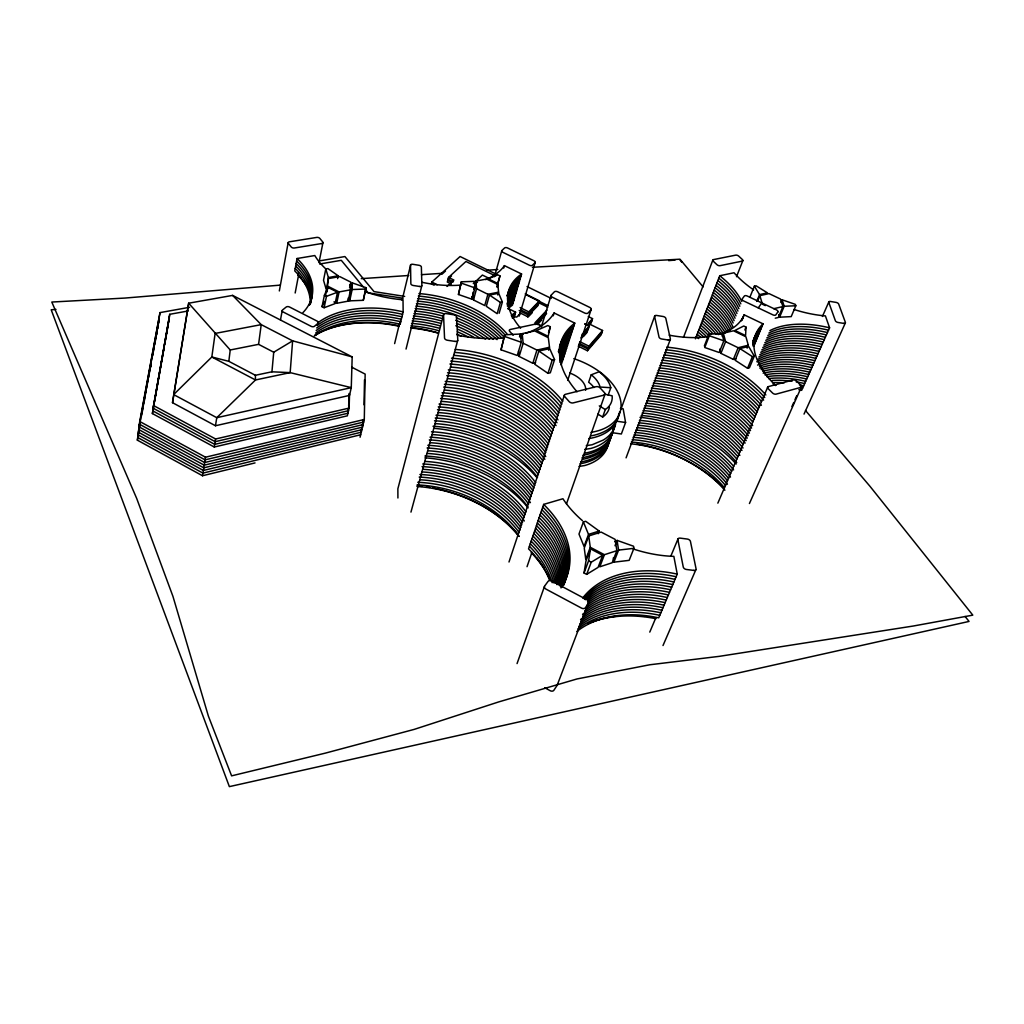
<?xml version="1.0" encoding="UTF-8"?>
<svg xmlns="http://www.w3.org/2000/svg" width="1024" height="1024" viewBox="0 0 1024 1024"><rect width="100%" height="100%" fill="white"/><g stroke="black" fill="none" stroke-linecap="round" stroke-linejoin="round"><path stroke-width="1.5" d="M364.019 404.813L364.506 379.763M360.077 437.248L364.288 419.482L365.158 374.106L351.654 367.13M361.344 429.069L361.28 432.205L203.366 470.477L138.035 434.867M362.534 424L362.47 427.136L204.211 465.19L138.714 429.53L140.736 418.624M363.174 419.891L363.072 424.589L204.646 462.541L139.046 426.854L160.026 312.602L189.581 307.302M365.824 289.05L365.85 287.629L352.358 282.918L349.926 294.221L349.709 300.838L363.302 300.326L365.824 289.05L352.154 289.523L349.709 300.838M363.302 300.326L365.85 287.629M352.179 356.902L351.27 387.648L349.504 395.405L215.462 425.754L172.506 402.688L188.672 303.206L232.614 295.398L352.179 356.902L292.621 340.851L261.222 324.634L232.614 295.398M348.672 405.99L349.069 393.485M352.154 289.523L352.358 282.918M188.211 310.963L169.715 314.304L152.384 413.568L214.285 447.014L347.354 415.821L349.12 408.09L349.555 394.035M333.926 301.888L336.704 303.296L348.122 301.146L350.566 289.818L350.81 282.15L339.75 276.582L328.333 278.618L326.771 291.968M348.096 408.563L347.942 413.248L214.72 444.352L152.742 410.88L169.011 319.552M348.122 301.146L348.224 298.061M325.76 294.579L328.384 277.542L325.811 268.941L327.923 268.582L338.202 275.802L337.613 278.63M746.022 327.104L745.574 335.59L734.899 330.458L743.731 326.003L746.022 327.104L744.845 329.997M271.936 371.802L290.163 372.621L351.27 387.648L216.781 417.69L173.645 394.586L211.827 356.992L228.813 361.318L255.373 375.283L271.936 371.802L273.728 352.218L292.621 340.851L290.163 372.621L255.501 379.968L216.781 417.69L215.462 425.754M255.04 462.912L202.509 475.75L137.37 440.166L139.725 421.491L160.026 312.602M228.813 361.318L230.234 349.978L188.672 303.206L172.506 402.688M158.682 322.982L159.014 320.397L151.475 360.934M168.666 322.163L169.715 314.304M273.728 352.218L258.586 344.346L261.222 324.634L215.117 333.44L211.827 356.992L255.501 379.968L255.373 375.283M584.038 572.992L588.582 560.819L590.49 548.864L602.675 555.264L598.067 567.386L586.662 574.374L584.038 572.992L585.971 561.011L590.49 548.864M202.509 475.75L205.504 457.203L364.288 419.482M214.285 447.014L215.603 438.989L349.12 408.09M169.357 316.928L153.088 408.192L215.168 441.677L348.531 410.675M152.384 413.568L154.048 404.275M154.598 401.165L164.25 346.957M164.8 343.859L168.384 323.712M279.334 290.944L288.154 242.752M141.325 415.501L142.771 407.706M143.347 404.582L146.829 385.882M147.418 382.758L148.864 374.963M149.44 371.853L150.899 364.058M139.827 424.397L138.381 432.205L203.789 467.84L361.869 429.683M141.274 416.602L141.862 413.478M143.309 405.683L143.885 402.56M145.344 394.752L145.92 391.642M146.496 388.518L147.955 380.71M148.531 377.587L149.978 369.792M150.566 366.669L151.142 363.546M152.589 355.75L154.048 347.942M154.624 344.832L156.07 337.024M156.659 333.901L157.235 330.79M139.776 425.498L137.702 437.517L202.944 473.114L360.678 434.739M142.387 411.443L142.976 408.32M144.422 400.512L144.998 397.389M150.515 367.718L151.104 364.595M156.608 334.938L157.197 331.814M157.773 328.691L158.349 325.568M137.37 440.166L138.829 432.346M280.486 319.872L282.214 310.618M326.298 269.35A83.11 46.093 13.4 0 1 314.803 255.539L297.101 258.509L294.758 270.938A89.523 52.16 9.2 0 1 310.195 304.282M306.79 286.31A96.41 56.41 9 0 0 297.907 275.149L298.381 272.691M295.168 292.992L298.586 275.034L297.907 275.149M318.989 262.618L322.97 242.586M325.811 268.941L323.52 280.256L326.067 288.883M322.048 306.688L324.39 295.27L327.885 287.36L337.498 292.224L335.104 303.59L324.122 307.738L322.048 306.688L324.378 301.389M327.002 291.622L327.885 287.36M324.122 307.738L326.477 296.32L337.498 292.224M336.704 303.296L339.098 291.93L350.566 289.818M349.594 287.795L350.515 283.558M550.323 326.758L548.147 336.346L536.448 330.547L547.814 325.53L550.323 326.758L548.493 332.557M402.074 300.275L410.611 264.934M394.624 343.603L398.95 325.773A100.787 62.605 13.5 0 0 315.226 334.822M314.304 335.834A97.523 60.506 13.5 0 1 398.95 326.246L400.128 321.37L400.154 324.186A90.547 55.872 13.5 0 0 315.162 335.539M400.154 324.186L403.149 311.872L403.021 299.763A83.11 46.093 13.4 0 1 366.438 292.134M406.042 349.069L421.786 285.786M496.806 274.496L460.096 256.512L431.808 282.074L431.36 283.814L434.061 285.158M494.464 275.469L465.933 261.478L448.525 277.402L447.309 282.061L451.354 284.058M443.622 314.458L397.952 488.461A2.611 1.754 14.2 0 0 397.862 488.909L397.914 497.997M461.363 281.792L458.445 294.49L471.898 299.174L474.982 287.91L474.522 281.357L461.363 281.792L458.445 294.49M410.957 512.115L457.702 340.506M473.715 289.498L476.019 281.062L486.669 279.04L497.894 284.557L498.573 292.186L497.779 294.989M498.573 292.186L487.898 294.285L484.736 305.536L473.472 299.955L476.557 288.691L476.019 281.062M494.451 276.685L501.76 250.726M489.485 295.066L486.31 306.317L497.152 313.69L500.39 302.438L502.374 302.042L498.675 293.248L489.485 295.066L500.39 302.438M499.968 275.891L497.805 283.507L488.154 278.758L497.907 274.88L499.968 275.891L497.011 286.298M497.101 287.36L497.894 284.557M503.731 268.058L504.422 265.626L521.587 273.997A85.261 47.859 18.3 0 0 520.602 328.205M499.136 313.293L502.374 302.042M521.587 273.997L512.422 305.19A84.006 48.538 18.3 0 0 507.93 308.851M504.768 334.797L501.03 349.811L517.248 355.482L521.254 342.272L520.397 334.029L504.768 334.797L501.03 349.811M512.397 318.208A74.138 43.162 18.2 0 1 514.202 316.864L515.597 312.166L507.802 308.301M519.091 315.904L519.616 314.163L516.8 317.056L514.202 316.864M519.334 315.661L535.219 262.438M519.514 336.96L520.397 334.029M520.832 338.035L522.163 333.645L534.707 330.931L548.314 337.677L549.517 347.251L548.582 350.17M519.949 312.858L527.398 316.544L528.819 311.872L539.443 300.851L525.235 293.875M535.59 362.637L532.813 363.277L519.155 356.429L523.162 343.219L522.163 333.645M539.443 300.851L538.022 305.498L527.398 316.544M541.696 325.722L551.117 295.334M532.813 363.277L536.922 350.08L549.517 347.251M538.842 351.04L534.72 364.237L547.981 373.35L550.31 372.8L554.547 359.616L549.683 348.595L538.842 351.04L552.205 360.166L554.547 359.616M553.229 315.802L554.112 312.96L574.784 323.123A102.528 59.085 20.3 0 0 577.037 391.77M547.981 373.35L552.205 360.166M561.165 364.915L574.784 323.123M581.645 336.448L581.069 338.176L587.686 330.675L589.21 326.106L584.909 323.981L589.21 326.106L583.539 332.518M582.592 333.581L582.016 335.309L588.634 327.821M567.667 380.429L591.181 309.402M508.992 562.01L564.352 395.238M588.275 316.544L592.538 318.643L591.027 323.162L589.325 325.094M578.214 346.189L587.418 350.746L588.954 346.176L602.56 330.47L588.262 323.456L592.538 318.643M602.56 330.47L601.024 335.014L587.418 350.746M582.477 520.704A99.712 62.707 21.7 0 1 562.931 498.752L543.654 504.397L528.55 548.851A104.973 74.701 16.9 0 1 549.363 579.763M608.166 395.136L610.79 387.712A37.005 22.054 18.5 0 0 599.194 371.75L591.219 374.797L588.672 382.234A28.198 16.934 18.5 0 1 594.01 387.52M527.027 566.694L531.942 552.346L531.2 552.576A112.973 80.742 16.8 0 1 550.451 580.544M566.49 503.846L605.043 394.202L612.147 395.814A37.184 22.259 18.6 0 1 605.299 409.536L602.65 417.037L597.862 414.106M517.056 663.59L544.448 586.509M612.646 429.389L614.157 425.229M610.816 437.248L612.442 432.768M621.094 408.858L654.643 316.224M583.386 521.971L578.982 534.067L584.051 546.496L588.518 534.387L583.386 521.971L585.677 521.267L599.194 531.059L598.182 533.734M620.378 408.435L623.181 408.845L625.574 422.502L621.363 433.997L611.494 432.589M588.736 535.949L584.256 548.07L585.754 559.411L590.272 547.277L588.736 535.949L601.139 532.07L615.117 539.366L616.858 550.669L612.186 562.739L599.808 566.81L604.429 554.701L616.858 550.669M626.074 457.856L670.387 339.238M586.662 574.374L591.232 562.214L602.675 555.264M683.507 337.382L712.794 260.198M557.274 684.954L588.813 602.547M615.014 545.741L617.075 540.378L633.574 546.227L633.92 548.326L629.171 560.346L613.914 562.176L613.274 558.003M695.424 338.816L719.731 275.75L734.054 272.755A81.062 40.448 21.6 0 0 753.651 289.907M613.914 562.176L618.586 550.106L617.075 540.378M704.358 345.933L708.941 334.208L721.933 333.53L723.853 340.813L719.181 352.512L704.742 347.507L709.338 335.782L708.941 334.208M736.499 276.723L742.874 260.531M722.189 336.115L723.354 333.197L733.491 330.79L745.907 336.755L748.301 345.229L747.098 348.134M736.269 358.682L733.376 359.398L720.922 353.357L725.606 341.658L723.354 333.197M749.965 297.05L754.368 286.157L756.058 285.786L767.424 292.851L759.539 294.605L756.762 301.427M742.106 319.872L744.141 314.816L763.046 323.853A92.058 49.101 23.7 0 0 775.616 385.574M733.376 359.398L738.138 347.725L748.301 345.229M757.632 301.107L759.859 295.654L769.024 293.606L780.493 299.034L782.912 306.573L778.33 317.478L775.27 318.195M739.891 348.57L735.117 360.256L747.558 368.294L749.427 367.808L754.304 356.147L748.634 346.419L739.891 348.57L752.41 356.621L754.304 356.147M753.715 346.355L763.046 323.853M747.558 368.294L752.41 356.621M670.758 556.314L678.054 538.816M780.966 302.515L782.106 299.789L795.366 304.371L795.827 305.766L791.206 316.621L779.597 317.184L778.778 314.573M779.597 317.184L784.192 306.278L782.106 299.789M649.779 632.102L655.744 617.997L655.859 618.688A118.298 85.043 27 0 0 587.917 623.68M633.267 548.992A99.712 62.707 21.7 0 0 673.843 556.365L677.248 574.118L658.701 617.83A109.811 78.592 26.8 0 0 576.768 631.539M717.85 503.142L767.731 387.059M663.002 645.542L695.885 569.664M822.413 316.467L828.864 301.85M791.923 406.528L793.754 402.445M794.97 399.718L796.787 395.622M749.427 503.526L801.434 386.944M794.048 309.504A81.062 40.448 21.6 0 0 825.408 315.904L829.594 327.808L801.638 390.336A86.592 49.562 24.4 0 0 798.822 389.709M804.032 414.093L845.338 322.995M758.259 307.891L761.818 302.938M601.984 332.173L588.378 347.891L579.162 343.334M601.6 333.312L587.994 349.03L578.778 344.474M583.334 336.678L587.11 332.39M582.579 335.386L588.25 328.973M588.557 324.198L591.974 320.333M589.03 324.365L591.603 321.472M536.806 324.006L546.598 313.626M537.357 324.582L541.709 319.962M546.944 310.144L534.963 322.803L541.862 326.221M535.514 323.405L546.406 311.885M535.168 324.57L546.048 313.037M538.547 303.757L527.936 314.79L519.219 310.49M527.936 317.184L532.186 312.768M538.906 302.592L528.282 313.626L520.819 309.939M473.306 283.661L482.394 275.072L489.498 278.554M446.989 286.451L453.914 280.064L448.525 277.402M451.546 275.968L448.064 279.155L453.453 281.818M441.971 274.227L445.504 271.027M588.518 534.387L599.194 531.059M363.686 422.042L205.069 459.866L139.379 424.179M773.734 308.698L782.912 306.573M230.234 349.978L258.586 344.346M328.384 277.542L338.202 275.802M319.616 264.026L341.286 260.314L363.187 286.81M319.744 260.838L344.922 256.55L374.042 291.61L404.672 296.397M579.072 466.419L584.73 465.523A59.917 37.184 18.4 0 0 608.141 444.787M586.291 445.645L592.077 444.774L603.354 440.026A60.531 36.902 18.3 0 0 615.578 424.256M584.742 449.382L590.771 448.461A60.416 36.954 18.3 0 0 614.733 425.178M618.586 550.106L633.92 548.326M280.333 285.12L124.992 298.061L51.802 302.042L136.691 498.445L172.966 596.442L208.397 716.134L231.603 775.859L325.261 753.152L414.17 729.395L498.79 701.888L577.011 678.95L649.805 664.768L719.398 656.333L913.306 626.022L972.8 615.142L870.003 486.336L805.504 410.509M55.974 309.414L51.2 309.786L229.363 786.624L969.05 621.427L965.069 616.448M668.646 260.608L675.021 260.096M486.694 270.259L497.779 269.491M361.267 278.643L408.704 275.494M421.466 274.662L442.227 273.306M532.39 267.277L679.974 259.2L703.104 286.886M784.192 306.278L795.827 305.766M610.79 387.712L600.038 387.034A28.301 16.883 18.5 0 0 591.219 374.797M615.654 421.069L625.574 422.502M402.867 298.24L368.154 292.826L365.171 289.216M709.338 335.782L723.853 340.813M461.453 283.2L474.982 287.91M504.934 336.576L521.254 342.272M762.47 304.256L765.325 305.613M725.606 341.658L738.138 347.725M527.04 286.566L551.245 298.419M537.766 302.272L547.699 307.149M520.09 307.558L528.819 311.872M476.557 288.691L487.898 294.285M579.725 341.606L588.954 346.176M447.77 280.32L451.802 282.317M431.808 282.074L437.197 284.749M526.246 294.848L547.674 305.536M523.162 343.219L536.922 350.08M327.936 286.285L339.098 291.93M324.39 295.27L326.477 296.32M590.272 547.277L604.429 554.701M588.582 560.819L591.232 562.214M153.446 405.491L215.603 438.989M139.725 421.491L205.504 457.203M544.742 687.718L550.131 690.688A2.906 2.15 22.8 0 0 553.869 690.278L557.056 685.466A2.893 2.138 22.8 0 0 557.312 684.39M599.296 405.875L605.299 409.536M541.363 326.848L539.61 324.928A2.406 1.382 17.1 0 0 536.371 323.904L510.349 329.459A2.432 1.408 16.6 0 0 509.67 331.341L513.165 335.258M679.795 259.725L681.779 262.208M754.368 286.157L759.539 294.605M759.859 295.654L762.15 303.194M719.821 349.107L720.922 353.357M518.592 350.938L519.155 356.429M472.947 292.301L473.472 299.955M471.718 296.538L471.898 299.174M424.96 457.805A113.254 78.118 15.8 0 1 528.154 507.891M417.075 484.89A103.501 72.55 15.8 0 1 519.168 536.422M554.112 312.96A99.315 55.718 15.1 0 1 526.093 333.248M523.341 334.144A99.315 55.718 15.1 0 1 520.486 334.95M503.834 337.946A99.315 55.718 15.1 0 1 457.306 335.13M455.296 349.44A111.078 69.926 16.1 0 1 562.79 401.203M617.344 542.771A99.712 62.707 21.7 0 1 614.758 541.568M543.654 504.397A107.558 73.971 16.9 0 1 561.702 586.79A106.33 74.33 16.9 0 0 536.461 525.581M582.746 598.016A112.563 77.978 26.1 0 1 677.248 574.118M744.141 314.816A88.397 47.181 19.4 0 1 718.234 334.566M707.674 336.73A88.397 47.181 19.4 0 1 669.146 335.168M666.726 347.187A98.022 57.421 21.5 0 1 765.862 394.97M769.856 330.65A89.37 48.141 23.8 0 1 829.594 327.808M719.731 275.75A85.888 46.336 19.6 0 1 741.786 301.453M512.41 315.968A74.253 43.11 18.2 0 1 515.072 313.92M297.101 258.509A90.048 51.917 9.3 0 1 302.976 312.576M504.422 265.626A83.379 45.389 14.2 0 1 485.594 279.616M477.44 282.317A83.379 45.389 14.2 0 1 474.509 283.046M460.736 285.107A83.379 45.389 14.2 0 1 421.734 282.24M418.944 293.568A91.443 54.822 14.6 0 1 507.008 333.862M352.269 286.362A83.11 46.093 13.4 0 1 349.581 285.043M317.734 322.906A91.098 55.629 13.6 0 1 403.149 311.872M512.064 317.146A74.202 43.123 18.2 0 1 514.726 315.098M511.309 315.674A74.304 43.072 18.2 0 1 515.597 312.166M418.317 296.09A91.341 54.874 14.6 0 1 505.267 335.206M417.69 298.598A91.226 54.925 14.6 0 1 504.525 337.69M415.834 306.099A90.893 55.078 14.6 0 1 497.037 339.635M415.206 308.582A90.778 55.13 14.5 0 1 442.918 313.434M456.333 317.824A90.778 55.13 14.5 0 1 493.286 339.366M414.592 311.066A90.662 55.181 14.5 0 1 442.266 315.904M455.68 320.294A90.662 55.181 14.5 0 1 489.382 339.162M413.978 313.536A90.56 55.232 14.5 0 1 441.626 318.362M456.461 323.315A90.56 55.232 14.5 0 1 485.325 339.034M412.749 318.477A90.342 55.334 14.5 0 1 440.333 323.277M458.01 329.37A90.342 55.334 14.5 0 1 474.24 337.523M413.363 316.006A90.445 55.283 14.5 0 1 440.986 320.819M455.808 325.76A90.445 55.283 14.5 0 1 479.91 338.189M416.448 303.603A90.995 55.027 14.6 0 1 498.714 338.099M412.147 320.934A90.227 55.373 14.5 0 1 439.693 325.722M457.344 331.814A90.227 55.373 14.5 0 1 468.352 337.037M411.533 323.392A90.125 55.424 14.5 0 1 439.053 328.166M456.691 334.246A90.125 55.424 14.5 0 1 460.902 336.102M410.931 325.837A90.01 55.475 14.5 0 1 438.426 330.598M411.251 328.026A96.998 60.109 14.4 0 1 438.118 333.107M411.021 327.552A100.288 62.234 14.4 0 1 438.182 332.89M417.062 301.107A91.11 54.976 14.6 0 1 501.683 337.882M507.302 295.949A85.158 47.923 18.3 0 1 520.87 276.429M507.187 295.846A85.069 47.974 18.3 0 1 520.154 278.861M507.597 297.126A84.774 48.128 18.3 0 1 518.029 286.106M507.584 298.406A84.685 48.179 18.3 0 1 517.325 288.512M508.403 298.611A84.582 48.23 18.3 0 1 516.621 290.906M507.712 301.018A84.493 48.282 18.3 0 1 515.917 293.299M507.008 303.424A84.39 48.333 18.3 0 1 515.213 295.693M507.149 304.742A84.301 48.384 18.3 0 1 514.522 298.074M507.686 295.859A84.877 48.077 18.3 0 1 518.733 283.699M507.354 306.099A84.198 48.435 18.3 0 1 513.818 300.454M508.621 306.47A84.109 48.486 18.3 0 1 513.126 302.822M507.315 295.808A84.966 48.026 18.3 0 1 519.45 281.28M317.222 325.453A90.982 55.68 13.5 0 1 402.547 314.342M316.698 327.974A90.88 55.731 13.5 0 1 401.946 316.813M316.186 330.509A90.765 55.77 13.5 0 1 401.357 319.283M315.674 333.018A90.65 55.821 13.5 0 1 400.755 321.741M296.627 261.005A89.946 51.968 9.3 0 1 309.389 305.178M296.166 263.501A89.843 52.019 9.2 0 1 311.117 300.954M295.219 268.454A89.626 52.122 9.2 0 1 310.694 301.786M295.693 265.984A89.728 52.07 9.2 0 1 310.618 303.462M298.586 275.034A99.61 58.266 9 0 1 300.582 277.222M303.334 280.563A99.61 58.266 9 0 1 305.792 283.968M768.845 333.069A89.267 48.192 23.8 0 1 828.531 330.189M767.834 335.488A89.152 48.256 23.8 0 1 827.469 332.57M766.822 337.907A89.05 48.307 23.9 0 1 826.406 334.938M765.811 340.314A88.947 48.371 23.9 0 1 825.344 337.306M764.8 342.72A88.845 48.422 23.9 0 1 824.294 339.674M763.789 345.126A88.742 48.474 23.9 0 1 823.232 342.029M762.79 347.52A88.627 48.538 23.9 0 1 822.182 344.384M761.792 349.901A88.525 48.589 24 0 1 821.133 346.726M760.794 352.282A88.422 48.64 24 0 1 820.083 349.069M759.795 354.662A88.32 48.704 24 0 1 819.046 351.411M758.797 357.03A88.218 48.755 24 0 1 817.997 353.741M757.811 359.398A88.115 48.806 24 0 1 816.96 356.058M756.813 361.754A88.013 48.858 24.1 0 1 815.923 358.387M758.566 362.739A87.91 48.909 24.1 0 1 814.886 360.704M757.581 365.094A87.808 48.96 24.1 0 1 813.862 363.008M759.488 366.208A87.706 49.024 24.1 0 1 812.826 365.312M763.162 373.158A87.296 49.229 24.2 0 1 808.73 374.49M762.816 371.174A87.398 49.178 24.2 0 1 809.754 372.198M764.902 374.874A87.194 49.267 24.2 0 1 807.706 376.768M768.614 378.586A86.989 49.37 24.3 0 1 805.683 381.312M766.72 376.678A87.091 49.318 24.3 0 1 806.694 379.034M761.216 369.587A87.501 49.126 24.2 0 1 810.778 369.907M772.096 380.467A86.899 49.421 24.3 0 1 792.026 381.248M796.198 381.875A86.899 49.421 24.3 0 1 804.672 383.578M772.621 382.656A86.797 49.472 24.3 0 1 784.179 382.822M799.411 384.909A86.797 49.472 24.3 0 1 803.661 385.83M773.184 384.87A86.694 49.523 24.4 0 1 776.282 384.832M799.821 387.456A86.694 49.523 24.4 0 1 802.65 388.083M759.718 368.09A87.603 49.075 24.2 0 1 811.802 367.616M718.81 278.157A85.786 46.387 19.6 0 1 740.813 303.872M717.875 280.55A85.696 46.451 19.6 0 1 739.853 306.278M716.954 282.944A85.594 46.502 19.6 0 1 738.893 308.685M716.032 285.338A85.491 46.566 19.6 0 1 737.933 311.091M715.123 287.718A85.389 46.618 19.6 0 1 736.973 313.485M714.202 290.086A85.299 46.682 19.6 0 1 736.013 315.866M713.293 292.467A85.197 46.733 19.6 0 1 735.066 318.246M712.384 294.835A85.107 46.784 19.6 0 1 734.106 320.627M711.462 297.19A85.005 46.848 19.7 0 1 733.158 323.008M710.554 299.546A84.902 46.899 19.7 0 1 732.851 326.771M709.658 301.901A84.813 46.95 19.7 0 1 731.264 327.731M708.749 304.243A84.71 47.002 19.7 0 1 730.317 330.086M707.853 306.586A84.621 47.066 19.7 0 1 728.691 331.034M706.944 308.915A84.518 47.117 19.7 0 1 726.221 330.56M706.048 311.245A84.429 47.168 19.7 0 1 725.299 332.89M705.152 313.574A84.326 47.219 19.7 0 1 722.995 332.979M702.477 320.512A84.045 47.373 19.7 0 1 716.25 334.349M701.594 322.816A83.955 47.424 19.7 0 1 712.589 333.35M700.698 325.12A83.853 47.475 19.8 0 1 710.707 334.566M699.814 327.411A83.763 47.526 19.8 0 1 708.813 335.782M698.931 329.702A83.674 47.578 19.8 0 1 706.88 336.998M703.373 318.208A84.147 47.322 19.7 0 1 718.848 334.259M698.061 331.994A83.571 47.629 19.8 0 1 703.859 337.152M696.294 336.55A83.392 47.731 19.8 0 1 698.688 338.586M697.178 334.272A83.482 47.68 19.8 0 1 700.723 337.344M704.256 315.891A84.237 47.27 19.7 0 1 721.331 334.182M743.117 317.35A88.294 47.245 19.4 0 1 741.363 320.845M752.973 343.987A91.955 49.165 23.7 0 1 753.677 339.955M754.048 338.662A91.955 49.165 23.7 0 1 761.997 326.374M760.96 328.896A91.84 49.229 23.7 0 0 752.998 341.197A91.61 49.344 23.7 0 1 758.874 333.914M754.022 338.829A91.725 49.28 23.7 0 1 759.91 331.405M754.125 340.467A91.507 49.408 23.8 0 1 757.837 336.41M753.101 342.976A91.392 49.472 23.8 0 1 756.8 338.906M752.909 344.397A91.277 49.536 23.8 0 1 755.776 341.389M752.781 345.843A91.174 49.587 23.8 0 1 754.739 343.872M665.754 349.798A97.894 57.472 21.5 0 1 764.749 397.555M664.781 352.397A97.766 57.536 21.5 0 1 763.635 400.141M663.808 354.995A97.638 57.6 21.6 0 1 761.562 401.613M662.848 357.594A97.51 57.664 21.6 0 1 761.421 405.286M661.875 360.179A97.382 57.728 21.6 0 1 759.36 406.746M660.915 362.765A97.254 57.779 21.6 0 1 758.259 409.306M659.955 365.338A97.139 57.843 21.6 0 1 757.171 411.853M658.995 367.898A97.011 57.907 21.6 0 1 756.07 414.4M658.035 370.458A96.883 57.958 21.7 0 1 754.982 416.934M657.088 373.018A96.755 58.022 21.7 0 1 753.894 419.469M656.141 375.565A96.627 58.074 21.7 0 1 752.806 421.99M655.181 378.112A96.512 58.138 21.7 0 1 752.666 425.613M654.234 380.646A96.384 58.189 21.7 0 1 751.59 428.122M653.299 383.168A96.256 58.24 21.7 0 1 750.515 430.63M652.352 385.702A96.141 58.304 21.7 0 1 749.44 433.126M651.418 388.211A96.013 58.355 21.8 0 1 748.365 435.622M647.68 398.221A95.526 58.573 21.8 0 1 743.168 444.442M648.614 395.725A95.642 58.522 21.8 0 1 745.152 443.072M646.746 400.704A95.398 58.624 21.8 0 1 743.027 448M644.902 405.658A95.155 58.726 21.9 0 1 739.994 451.814M645.824 403.187A95.283 58.675 21.9 0 1 741.978 450.458M649.536 393.229A95.77 58.47 21.8 0 1 746.227 440.602M643.981 408.128A95.04 58.778 21.9 0 1 739.866 455.36M643.059 410.598A94.912 58.829 21.9 0 1 737.894 456.691M642.15 413.056A94.797 58.88 21.9 0 1 736.858 459.123M641.229 415.501A94.682 58.931 21.9 0 1 736.73 462.656M638.502 422.822A94.323 59.085 22 0 1 733.606 469.901M637.594 425.242A94.195 59.123 22 0 1 731.661 471.206M636.685 427.661A94.08 59.174 22 0 1 730.637 473.6M635.789 430.08A93.965 59.226 22 0 1 730.509 477.094M633.997 434.893A93.722 59.315 22.1 0 1 727.552 480.755M634.893 432.486A93.85 59.264 22.1 0 1 728.576 478.374M639.411 420.39A94.438 59.034 22 0 1 733.734 466.394M633.101 437.299A93.606 59.366 22.1 0 1 727.437 484.237M632.205 439.693A93.491 59.405 22.1 0 1 725.517 485.504M631.309 442.074A93.376 59.456 22.1 0 1 724.506 487.859M630.618 443.802A100.621 64.422 22.2 0 1 724.902 490.202M650.483 390.72A95.885 58.406 21.8 0 1 747.29 438.118M636.941 444.134A104.026 66.714 22.2 0 1 645.197 445.619M646.579 445.914A104.026 66.714 22.2 0 1 723.328 487.795M640.026 417.344A102.016 63.872 22 0 1 736.154 464.051M541.837 509.734A107.251 74.074 16.9 0 1 564.173 583.706M565.658 579.763A107.405 74.022 16.9 0 1 563.456 584.73M542.746 507.072A107.405 74.022 16.9 0 1 566.118 578.496M540.941 512.397A107.098 74.112 16.9 0 1 564.16 583.859M539.136 517.696A106.79 74.202 16.9 0 1 563.405 585.318M540.032 515.046A106.944 74.163 16.9 0 1 563.622 585.254M538.24 520.333A106.637 74.253 16.9 0 1 563.328 584.026M535.565 528.192A106.176 74.381 16.9 0 1 561.024 587.93M534.682 530.803A106.022 74.419 16.9 0 1 560.346 586.483M533.798 533.402A105.869 74.458 16.9 0 1 559.386 584.986M532.915 535.987A105.728 74.496 16.9 0 1 558.118 583.45M531.162 541.158A105.421 74.586 16.9 0 1 555.379 583.091M532.032 538.586A105.574 74.547 16.9 0 1 557.018 584.666M530.291 543.731A105.267 74.624 16.9 0 1 553.818 582.899M529.408 546.291A105.126 74.662 16.9 0 1 552.154 582.707M536.704 557.773A116.698 83.443 16.6 0 1 544.154 568M537.344 522.957A106.483 74.291 16.9 0 1 562.355 586.675M584.346 599.078A112.23 78.054 26.2 0 1 675.021 579.379M584.41 597.44A112.397 78.016 26.1 0 1 676.134 576.755M585.306 599.706A112.077 78.093 26.2 0 1 673.907 581.99M587.482 599.475A111.91 78.144 26.3 0 1 672.806 584.602M587.571 601.203A111.744 78.182 26.3 0 1 671.706 587.2M587.699 602.944A111.578 78.208 26.3 0 1 670.605 589.786M584.691 610.842A111.091 78.323 26.5 0 1 667.315 597.53M582.554 614.362A110.925 78.362 26.5 0 1 666.227 600.09M582.694 616.064A110.758 78.4 26.5 0 1 665.152 602.65M580.57 619.571A110.605 78.426 26.6 0 1 664.064 605.197M579.725 623.834A110.285 78.502 26.7 0 1 661.914 610.266M580.71 621.248A110.438 78.464 26.6 0 1 662.989 607.731M585.69 608.218A111.245 78.285 26.4 0 1 668.416 594.957M578.739 626.406A110.118 78.528 26.7 0 1 660.838 612.8M577.754 628.979A109.965 78.566 26.8 0 1 659.763 615.322M586.688 605.581A111.411 78.246 26.4 0 1 669.504 592.371M587.725 623.45A122.342 88.013 27.2 0 1 591.578 621.926M592.896 621.453A122.342 88.013 27.2 0 1 610.97 616.947M612.429 616.73A122.342 88.013 27.2 0 1 619.853 615.91M638.323 615.795A122.342 88.013 27.2 0 1 644.621 616.346M648.781 616.858A122.342 88.013 27.2 0 1 651.558 617.28M454.694 352.41A110.912 69.99 16.1 0 1 561.818 404.122M453.888 355.354A110.746 70.054 16.1 0 1 560.845 407.04M451.507 358.182A110.579 70.131 16 0 1 559.885 409.946M450.714 361.114A110.413 70.195 16 0 1 558.925 412.838M449.92 364.032A110.246 70.259 16 0 1 557.965 415.731M450.701 367.053A110.093 70.323 16 0 1 557.965 419.853M448.346 369.843A109.926 70.387 16 0 1 557.005 422.733M447.552 372.736A109.76 70.451 16 0 1 556.058 425.587M446.771 375.629A109.606 70.515 16 0 1 554.15 427.2M447.552 378.611A109.44 70.579 16 0 1 553.203 430.054M445.21 381.389A109.274 70.643 16 0 1 552.256 432.896M444.429 384.243A109.12 70.707 16 0 1 551.322 435.725M443.648 387.098A108.954 70.758 16 0 1 550.374 438.554M444.429 390.054A108.8 70.822 16 0 1 549.44 441.37M442.099 392.794A108.646 70.886 16 0 1 548.518 444.173M441.331 395.622A108.48 70.938 16 0 1 547.584 446.976M440.563 398.451A108.326 71.002 16 0 1 546.65 449.766M441.357 401.357A108.16 71.053 16 0 1 545.728 452.557M439.04 404.07A108.006 71.117 16 0 1 545.741 456.576M438.272 406.874A107.853 71.168 16 0 1 544.819 459.341M437.517 409.664A107.699 71.232 16 0 1 542.976 460.864M438.298 412.544A107.546 71.283 15.9 0 1 542.054 463.616M436.006 415.232A107.392 71.334 15.9 0 1 541.146 466.355M435.251 418.01A107.226 71.386 15.9 0 1 540.237 469.094M434.496 420.762A107.072 71.437 15.9 0 1 539.328 471.834M435.29 423.616A106.918 71.501 15.9 0 1 538.419 474.547M433.011 426.266A106.765 71.552 15.9 0 1 537.523 477.274M430.042 437.184A106.163 71.744 15.9 0 1 533.939 488.064M431.514 431.744A106.458 71.654 15.9 0 1 535.718 482.675M432.307 434.56A106.317 71.706 15.9 0 1 534.835 485.376M429.299 439.898A106.01 71.795 15.9 0 1 533.043 490.739M427.84 445.299A105.702 71.898 15.9 0 1 531.277 496.077M430.093 442.688A105.856 71.846 15.9 0 1 532.16 493.402M427.098 447.987A105.562 71.949 15.9 0 1 530.394 498.726M427.891 450.752A105.408 71.987 15.9 0 1 530.419 502.63M427.162 453.427A105.254 72.038 15.9 0 1 528.64 504.026M424.922 456.013A105.114 72.077 15.9 0 1 527.757 506.65M422.758 463.974A104.666 72.218 15.8 0 1 525.146 514.522M422.042 466.611A104.525 72.256 15.8 0 1 524.288 517.12M422.835 469.312A104.371 72.307 15.8 0 1 524.314 520.973M422.118 471.936A104.23 72.346 15.8 0 1 522.56 522.317M419.187 477.094A103.936 72.422 15.8 0 1 520.845 527.475M419.904 474.483A104.077 72.384 15.8 0 1 521.702 524.902M424.986 461.402A104.819 72.166 15.8 0 1 526.016 511.898M419.981 479.77A103.795 72.474 15.8 0 1 519.987 530.048M417.779 482.291A103.642 72.512 15.8 0 1 519.142 532.621M417.152 486.49A111.526 78.605 15.7 0 1 518.733 536.218M417.152 485.901A115.328 81.421 15.7 0 1 421.837 486.362M426.509 486.95A115.328 81.421 15.7 0 1 429.632 487.424M432.742 487.962A115.328 81.421 15.7 0 1 435.853 488.563M437.402 488.883A115.328 81.421 15.7 0 1 518.4 534.938M434.189 428.352A115.034 77.555 15.9 0 1 536.96 477.619M558.682 352.55A102.387 59.162 20.4 0 1 558.976 349.926M559.462 347.366A102.387 59.162 20.4 0 1 573.85 325.965M559.603 346.509A102.246 59.226 20.4 0 1 572.928 328.794M559.616 346.957A102.106 59.302 20.4 0 1 572.019 331.61M559.245 348.621A101.965 59.366 20.4 0 1 571.098 334.426M558.323 351.462A101.824 59.443 20.4 0 1 570.176 337.242M558.618 351.987A101.683 59.507 20.4 0 1 569.267 340.045M559.078 352.589A101.542 59.571 20.4 0 1 568.358 342.835M559.718 353.254A101.402 59.648 20.4 0 1 567.45 345.626M559.642 355.008A101.274 59.712 20.5 0 1 566.554 348.403M560.525 355.776A101.133 59.776 20.5 0 1 565.645 351.168M559.629 358.554A100.992 59.853 20.5 0 1 564.749 353.933M559.68 360.346A100.864 59.917 20.5 0 1 563.853 356.698M559.77 362.15A100.723 59.981 20.5 0 1 562.957 359.437M573.837 358.643A60.941 36.71 18.3 0 1 620.365 399.347A60.941 36.71 18.3 0 1 591.027 432.346M619.597 411.738A60.826 36.762 18.3 0 1 591.232 435.84M609.216 441.792A60.006 37.146 18.4 0 1 579.968 463.795M618.714 414.195A60.749 36.8 18.3 0 1 588.826 438.592M613.414 428.826A60.314 37.005 18.3 0 1 585.126 453.158M612.275 433.37A60.262 37.03 18.3 0 1 582.963 455.27M611.405 435.776A60.186 37.056 18.4 0 1 582.106 457.715M611.354 433.446A60.134 37.082 18.4 0 1 582.976 459.264M610.368 437.261A60.058 37.12 18.4 0 1 580.608 461.978M609.382 407.232A37.043 22.323 18.6 0 1 602.65 417.037M569.766 373.03A21.555 12.89 18.3 0 1 585.626 390.234M588.595 603.046L585.382 607.757A3.046 2.125 22 0 1 581.504 608.102L546.061 589.158A3.021 2.099 20.5 0 1 544.678 586.01L548.032 581.414A3.008 2.086 20.5 0 1 551.91 581.094L587.136 599.872A3.034 2.099 22 0 1 588.595 603.046M777.856 311.974L775.872 314.842A2.445 1.293 21.8 0 1 772.928 314.867L743.667 300.954A2.432 1.28 21.1 0 1 742.259 298.854L744.346 296.051A2.432 1.267 21.1 0 1 747.29 296.038L776.41 309.862A2.445 1.28 21.8 0 1 777.856 311.974M590.989 309.747L588.096 312.973A2.739 1.536 18.1 0 1 584.589 312.998L552.589 297.344A2.726 1.523 17.3 0 1 551.334 294.989L554.342 291.853A2.714 1.51 17.3 0 1 557.837 291.84L589.67 307.379A2.726 1.523 18.2 0 1 590.989 309.747M535.027 262.72L532.454 265.267A2.291 1.254 16.6 0 1 529.472 265.254L502.925 252.352A2.278 1.242 15.9 0 1 501.952 250.445L504.614 247.949A2.278 1.229 16 0 1 507.571 247.974L534.003 260.8A2.278 1.242 16.6 0 1 535.027 262.72M317.978 323.315L314.496 326.272A2.496 1.485 11.4 0 1 311.091 326.31L283.341 312.077A2.496 1.472 10.7 0 1 282.611 309.926L286.182 307.046A2.483 1.459 10.8 0 1 289.574 307.021L317.197 321.152A2.496 1.485 11.5 0 1 317.978 323.315M800.742 387.418L776.077 394.138A2.624 1.472 22.9 0 1 772.57 393.024L768.205 388.71A2.624 1.459 22.8 0 1 768.448 386.598L793.088 379.994A2.598 1.421 23.1 0 1 796.544 381.082L800.922 385.318A2.598 1.434 23.2 0 1 800.742 387.418M603.917 395.136L573.197 402.893A2.957 1.792 18.6 0 1 569.203 401.626L564.826 396.698A2.944 1.779 18.5 0 1 565.517 394.291L596.211 386.688A2.906 1.728 19.1 0 1 600.115 387.93L604.531 392.755A2.918 1.741 19.3 0 1 603.917 395.136M742.118 261.146L720.026 265.677A2.278 1.165 20.3 0 1 716.966 264.704L713.28 261.222A2.266 1.165 20.2 0 1 713.574 259.584L735.667 255.142A2.253 1.139 20.5 0 1 738.675 256.09L742.374 259.52A2.253 1.139 20.6 0 1 742.118 261.146M321.754 243.533L294.4 248A2.368 1.318 11.1 0 1 291.251 247.002L288.41 243.456A2.355 1.318 11.1 0 1 289.421 241.805L316.723 237.414A2.33 1.293 11.7 0 1 319.821 238.4L322.701 241.894A2.33 1.293 11.8 0 1 321.754 243.533M693.722 570.406L686.413 569.472A2.918 1.907 24.2 0 1 683.264 567.04L677.888 539.776A2.854 1.843 23.5 0 1 680.179 538.125L687.347 539.059A2.854 1.843 23.7 0 1 690.445 541.402L696.038 568.666A2.918 1.907 24.4 0 1 693.722 570.406M455.027 341.402L447.462 340.262A2.906 1.715 15 0 1 444.544 338.048L443.546 314.88A2.854 1.651 14.9 0 1 446.246 313.613L453.658 314.765A2.842 1.651 15.1 0 1 456.525 316.89L457.779 340.058A2.893 1.715 15.2 0 1 455.027 341.402M668.288 340.032L661.798 339.021A2.56 1.434 20 0 1 659.021 337.075L654.643 316.595A2.522 1.382 19.7 0 1 656.717 315.469L663.091 316.493A2.522 1.382 19.8 0 1 665.818 318.374L670.374 338.854A2.56 1.434 20.1 0 1 668.288 340.032M419.533 286.464L413.235 285.478A2.406 1.37 14 0 1 410.854 283.699L410.534 265.28A2.368 1.331 13.9 0 1 412.838 264.294L419.021 265.293A2.368 1.331 14.1 0 1 421.376 267.021L421.862 285.44A2.406 1.37 14.1 0 1 419.533 286.464M843.738 323.392L838.016 322.458A2.342 1.203 22.9 0 1 835.366 320.717L828.826 302.477A2.304 1.165 22.5 0 1 830.451 301.478L836.083 302.4A2.304 1.165 22.6 0 1 838.694 304.102L845.376 322.342A2.342 1.203 23 0 1 843.738 323.392"/></g></svg>
